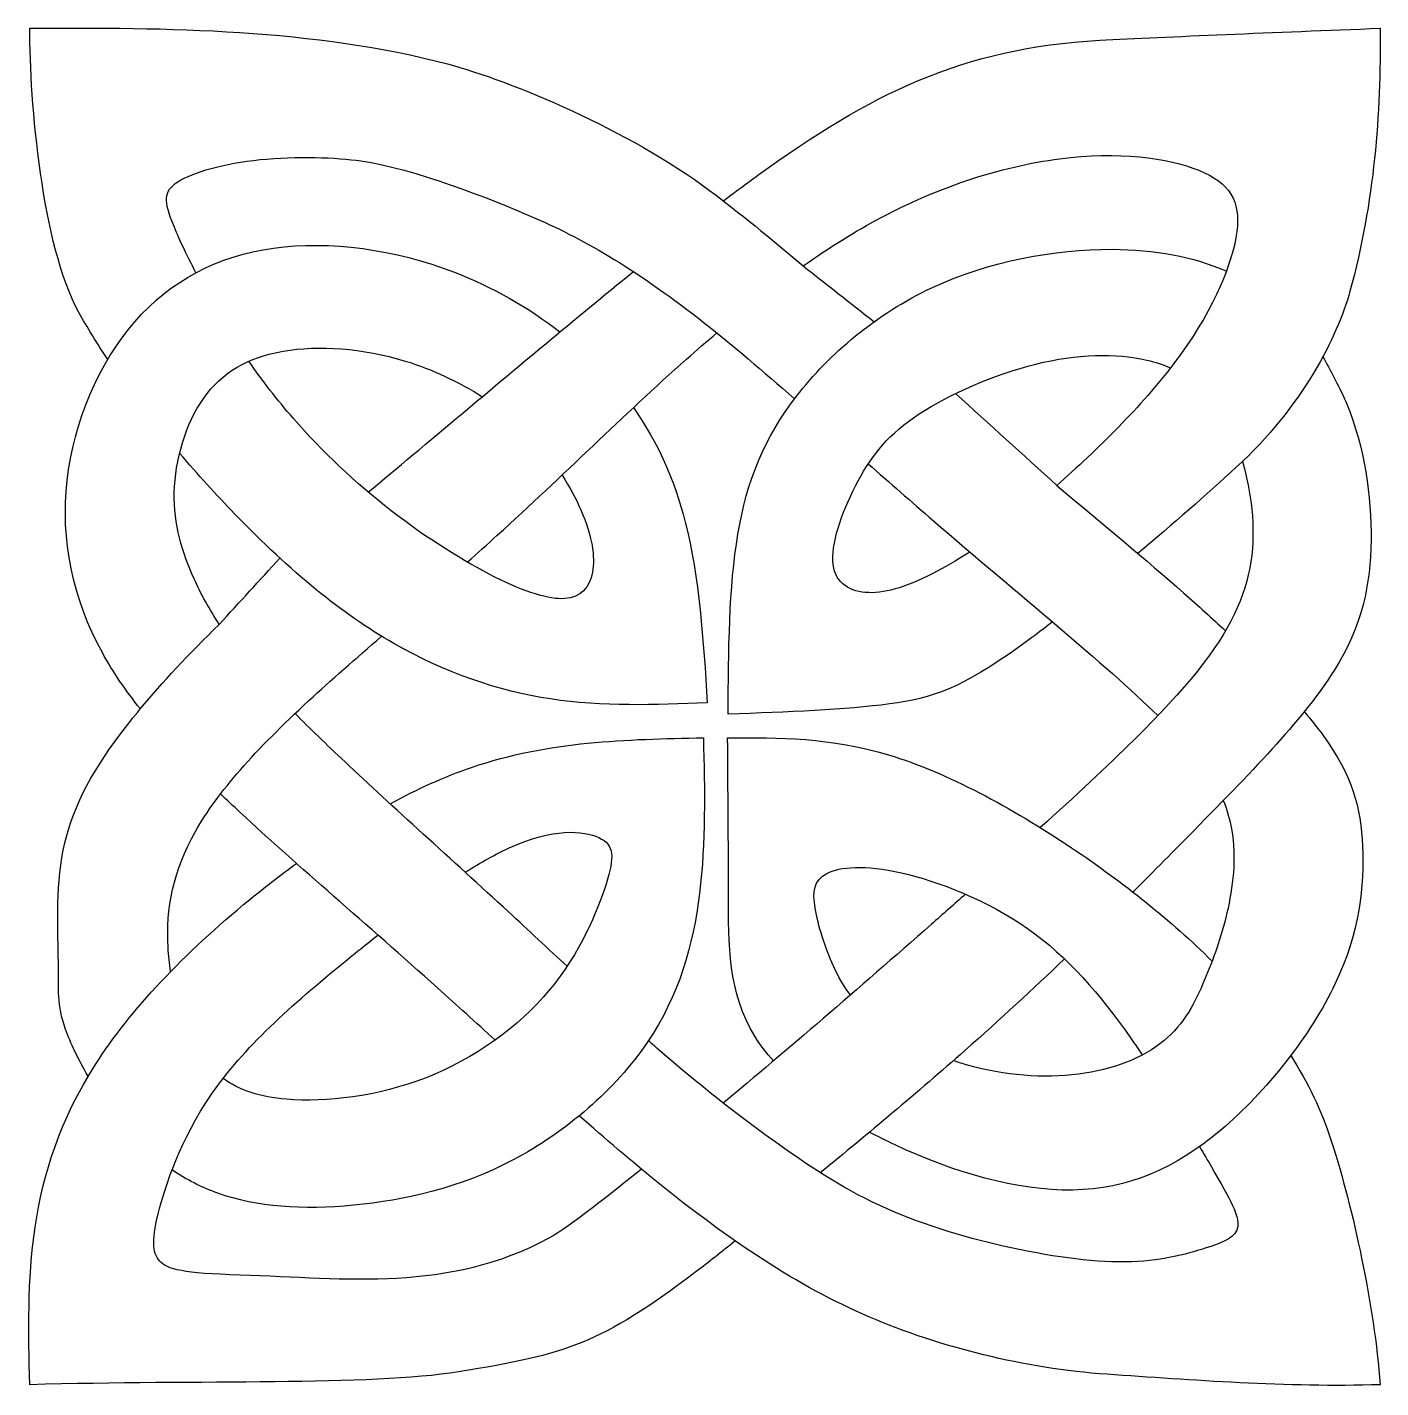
# Model space of a CAD drawing. Header units: millimetres. Extents: x 167 to 430, y 26 to 411.
# Drawn here: x 380.95 to 430.41, y 239.56 to 289.26 of the extents above; entities that cross this region are included whole.
import ezdxf

# ---------------------------------------------------------------- set-up
doc = ezdxf.new("R2010")
doc.units = ezdxf.units.MM
doc.layers.add('Default', color=7, linetype='Continuous')
doc.layers.add('DV1_Layer_1', color=7, linetype='Continuous')

# ---------------------------------------------------------------- blocks, each defined once
blk = doc.blocks.new('SE')
at = {"layer": 'DV1_Layer_1', "color": 7, "linetype": 'Continuous'}
for points, knots in [([(383.901, 277.128), (383.507, 277.713), (383.147, 278.294), (382.835, 278.86), (381.501, 281.278), (381.048, 286.508), (381.048, 289.226), (385.966, 289.263), (391.512, 289.203), (396.31, 287.924), (398.629, 287.306), (402.945, 285.502), (405.89, 283.299), (406.953, 282.504), (408.114, 281.556), (409.307, 280.544)], [0, 0, 0, 0, 0.166667, 0.166667, 0.166667, 0.333333, 0.333333, 0.333333, 0.5, 0.5, 0.5, 0.666667, 0.666667, 0.666667, 1, 1, 1, 1]), ([(406.39, 282.919), (406.824, 283.248), (407.246, 283.561), (407.653, 283.855), (411.732, 286.809), (415.136, 288.516), (420.141, 288.785), (422.648, 288.919), (426.52, 289.073), (430.391, 289.226), (430.412, 286.063), (430.187, 282.912), (429.286, 279.617), (428.834, 277.963), (427.558, 275.417), (425.132, 273.185), (424.049, 272.189), (422.788, 271.088), (421.534, 270.037)], [0, 0, 0, 0, 0.142857, 0.142857, 0.142857, 0.285714, 0.285714, 0.285714, 0.428571, 0.428571, 0.428571, 0.571429, 0.571429, 0.571429, 0.714286, 0.714286, 0.714286, 1, 1, 1, 1]), ([(387.117, 280.292), (386.772, 280.96), (386.486, 281.572), (386.295, 282.042), (385.952, 282.885), (385.913, 283.265), (386.462, 283.616), (387.011, 283.967), (388.148, 284.289), (389.466, 284.424), (390.784, 284.559), (392.283, 284.507), (393.149, 284.379), (395.135, 284.086), (397.74, 283.052), (399.542, 282.275), (401.34, 281.499), (403.305, 280.344), (405.719, 278.439), (406.736, 277.636), (407.833, 276.701), (408.992, 275.688)], [0, 0, 0, 0, 0.125, 0.125, 0.125, 0.25, 0.25, 0.25, 0.375, 0.375, 0.375, 0.5, 0.5, 0.5, 0.625, 0.625, 0.625, 0.75, 0.75, 0.75, 1, 1, 1, 1]), ([(409.307, 280.544), (410.25, 281.206), (411.201, 281.801), (412.153, 282.307), (414.558, 283.584), (416.978, 284.289), (419.072, 284.502), (421.166, 284.714), (422.934, 284.434), (423.973, 283.946), (425.013, 283.458), (425.324, 282.761), (425.118, 281.581), (424.912, 280.402), (424.189, 278.74), (422.852, 276.976), (421.682, 275.431), (420.042, 273.807), (418.571, 272.524)], [0, 0, 0, 0, 0.142857, 0.142857, 0.142857, 0.285714, 0.285714, 0.285714, 0.428571, 0.428571, 0.428571, 0.571429, 0.571429, 0.571429, 0.714286, 0.714286, 0.714286, 1, 1, 1, 1]), ([(385.089, 264.36), (384.558, 265.025), (384.095, 265.698), (383.712, 266.389), (382.607, 268.388), (382.172, 270.55), (382.413, 272.699), (382.654, 274.848), (383.571, 276.984), (384.884, 278.499), (386.198, 280.014), (387.908, 280.907), (389.956, 281.192), (392.004, 281.477), (394.39, 281.153), (396.569, 280.311), (397.967, 279.771), (399.279, 279.016), (400.419, 278.131)], [0, 0, 0, 0, 0.142857, 0.142857, 0.142857, 0.285714, 0.285714, 0.285714, 0.428571, 0.428571, 0.428571, 0.571429, 0.571429, 0.571429, 0.714286, 0.714286, 0.714286, 1, 1, 1, 1]), ([(418.42, 267.533), (417.998, 267.21), (417.599, 266.914), (417.233, 266.651), (415.069, 265.101), (414.05, 264.753), (410.874, 264.324), (408.717, 264.243), (406.561, 264.162), (406.578, 266.481), (406.596, 268.799), (407.25, 272.689), (407.887, 274.261), (409.068, 275.787), (410.249, 277.313), (411.975, 278.794), (414.035, 279.755), (416.096, 280.715), (418.493, 281.155), (420.592, 281.148), (422.158, 281.142), (423.559, 280.888), (424.77, 280.347)], [0, 0, 0, 0, 0.111111, 0.111111, 0.111111, 0.222222, 0.222222, 0.333333, 0.333333, 0.333333, 0.444444, 0.444444, 0.555556, 0.555556, 0.555556, 0.666667, 0.666667, 0.666667, 0.777778, 0.777778, 0.777778, 1, 1, 1, 1]), ([(393.418, 272.275), (394.454, 273.147), (395.596, 274.099), (396.871, 275.166), (398.771, 276.757), (400.967, 278.606), (403.104, 280.334)], [0, 0, 0, 0, 0.333333, 0.333333, 0.333333, 1, 1, 1, 1]), ([(397.035, 269.723), (397.402, 270.047), (397.767, 270.373), (398.129, 270.7), (400.513, 272.858), (402.739, 275.094), (405.047, 277.137), (405.413, 277.461), (405.782, 277.78), (406.152, 278.093)], [0, 0, 0, 0, 0.25, 0.25, 0.25, 0.5, 0.5, 0.5, 1, 1, 1, 1]), ([(387.974, 267.447), (387.602, 268.008), (387.307, 268.55), (387.051, 269.113), (386.617, 270.071), (386.298, 271.091), (386.328, 272.266), (386.358, 273.441), (386.737, 274.772), (387.404, 275.713), (388.071, 276.654), (389.026, 277.206), (390.312, 277.428), (391.599, 277.65), (393.216, 277.543), (394.769, 277.067), (395.76, 276.764), (396.725, 276.309), (397.582, 275.761)], [0, 0, 0, 0, 0.142857, 0.142857, 0.142857, 0.285714, 0.285714, 0.285714, 0.428571, 0.428571, 0.428571, 0.571429, 0.571429, 0.571429, 0.714286, 0.714286, 0.714286, 1, 1, 1, 1]), ([(400.497, 272.9), (400.783, 272.46), (401.01, 272.028), (401.184, 271.631), (401.604, 270.673), (401.711, 269.912), (401.607, 269.352), (401.504, 268.791), (401.189, 268.431), (400.603, 268.388), (400.017, 268.344), (399.159, 268.617), (398.044, 269.176), (396.93, 269.736), (395.559, 270.584), (394.257, 271.594), (392.955, 272.604), (391.723, 273.778), (390.681, 274.971), (390.08, 275.658), (389.543, 276.353), (389.052, 277.058)], [0, 0, 0, 0, 0.125, 0.125, 0.125, 0.25, 0.25, 0.25, 0.375, 0.375, 0.375, 0.5, 0.5, 0.5, 0.625, 0.625, 0.625, 0.75, 0.75, 0.75, 1, 1, 1, 1]), ([(415.399, 270.09), (414.903, 269.77), (414.453, 269.513), (414.041, 269.303), (413.012, 268.779), (412.225, 268.554), (411.578, 268.612), (410.93, 268.669), (410.423, 269.009), (410.389, 269.772), (410.356, 270.534), (410.797, 271.72), (411.316, 272.686), (411.836, 273.653), (412.434, 274.402), (413.546, 275.133), (414.659, 275.865), (416.286, 276.58), (417.803, 276.955), (419.32, 277.33), (420.729, 277.364), (421.866, 277.098), (422.173, 277.026), (422.46, 276.932), (422.729, 276.815)], [0, 0, 0, 0, 0.111111, 0.111111, 0.111111, 0.222222, 0.222222, 0.222222, 0.333333, 0.333333, 0.333333, 0.444444, 0.444444, 0.444444, 0.555556, 0.555556, 0.555556, 0.666667, 0.666667, 0.666667, 0.777778, 0.777778, 0.777778, 1, 1, 1, 1]), ([(428.296, 277.224), (428.522, 276.826), (428.984, 275.949), (429.155, 275.529), (429.827, 273.887), (430.075, 272.132), (430.056, 270.517), (430.037, 268.902), (429.75, 267.427), (427.659, 264.088), (425.855, 262.223), (423.577, 259.907), (422.883, 259.2), (422.143, 258.451), (421.357, 257.668)], [0, 0, 0, 0, 0.166667, 0.166667, 0.166667, 0.333333, 0.333333, 0.333333, 0.5, 0.5, 0.666667, 0.666667, 0.666667, 1, 1, 1, 1]), ([(403.103, 275.364), (403.996, 274.102), (404.605, 272.716), (404.997, 271.181), (405.516, 269.154), (405.661, 266.867), (405.804, 264.581), (403.898, 264.505), (401.992, 264.429), (400.076, 264.72), (398.161, 265.011), (396.236, 265.668), (394.346, 266.752), (392.455, 267.836), (390.598, 269.347), (388.535, 271.484), (387.874, 272.168), (387.191, 272.918), (386.524, 273.701)], [0, 0, 0, 0, 0.142857, 0.142857, 0.142857, 0.285714, 0.285714, 0.285714, 0.428571, 0.428571, 0.428571, 0.571429, 0.571429, 0.571429, 0.714286, 0.714286, 0.714286, 1, 1, 1, 1]), ([(425.357, 273.393), (425.522, 272.829), (425.638, 272.237), (425.698, 271.658), (425.832, 270.355), (425.686, 269.118), (425.058, 267.811), (424.429, 266.504), (423.318, 265.126), (421.383, 263.215), (420.415, 262.259), (419.241, 261.169), (417.971, 260.022)], [0, 0, 0, 0, 0.2, 0.2, 0.2, 0.4, 0.4, 0.4, 0.6, 0.6, 0.6, 1, 1, 1, 1]), ([(411.687, 273.312), (412.463, 272.627), (413.258, 271.928), (414.068, 271.229), (417.105, 268.608), (420.351, 265.987), (422.267, 264.111)], [0, 0, 0, 0, 0.333333, 0.333333, 0.333333, 1, 1, 1, 1]), ([(418.57, 272.524), (420.304, 271.067), (421.821, 269.816), (423.219, 268.588), (423.745, 268.126), (424.254, 267.666), (424.739, 267.214)], [0, 0, 0, 0, 0.333333, 0.333333, 0.333333, 1, 1, 1, 1]), ([(383.182, 250.933), (382.816, 251.559), (382.533, 252.161), (382.36, 252.646), (382.029, 253.578), (382.105, 254.079), (382.094, 255.121), (382.084, 256.163), (381.986, 257.746), (382.274, 259.191), (382.561, 260.637), (383.234, 261.945), (384.371, 263.455), (384.593, 263.749), (384.831, 264.051), (385.087, 264.359), (385.886, 265.323), (386.853, 266.357), (387.974, 267.447)], [0, 0, 0, 0, 0.142857, 0.142857, 0.142857, 0.285714, 0.285714, 0.285714, 0.428571, 0.428571, 0.428571, 0.571429, 0.571429, 0.571429, 0.714286, 0.714286, 0.714286, 1, 1, 1, 1]), ([(386.194, 254.758), (386.15, 255.053), (386.12, 255.35), (386.103, 255.644), (386.024, 257.081), (386.285, 258.438), (387.101, 259.881), (387.917, 261.325), (389.289, 262.856), (391.246, 264.66), (392.051, 265.403), (392.955, 266.191), (393.906, 267.012)], [0, 0, 0, 0, 0.2, 0.2, 0.2, 0.4, 0.4, 0.4, 0.6, 0.6, 0.6, 1, 1, 1, 1]), ([(400.682, 254.955), (399.996, 255.593), (399.279, 256.261), (398.535, 256.947), (396.504, 258.817), (394.262, 260.826), (392.569, 262.418), (391.873, 263.072), (391.27, 263.657), (390.742, 264.189)], [0, 0, 0, 0, 0.25, 0.25, 0.25, 0.5, 0.5, 0.5, 1, 1, 1, 1]), ([(427.617, 264.258), (427.873, 263.956), (428.104, 263.664), (428.307, 263.384), (429.386, 261.898), (429.678, 260.761), (429.742, 259.338), (429.806, 257.916), (429.642, 256.209), (428.749, 254.323), (427.855, 252.437), (426.233, 250.372), (422.896, 247.56), (421.182, 246.814), (419.157, 246.779), (417.132, 246.744), (414.796, 247.421), (412.643, 248.44), (412.336, 248.585), (412.032, 248.737), (411.734, 248.896)], [0, 0, 0, 0, 0.125, 0.125, 0.125, 0.25, 0.25, 0.25, 0.375, 0.375, 0.375, 0.5, 0.5, 0.625, 0.625, 0.625, 0.75, 0.75, 0.75, 1, 1, 1, 1]), ([(394.213, 260.894), (395.193, 261.425), (396.192, 261.879), (397.187, 262.22), (400.026, 263.192), (402.844, 263.246), (405.662, 263.3), (405.708, 261.393), (405.753, 259.486), (405.52, 257.609), (405.287, 255.732), (404.774, 253.884), (403.612, 252.175), (402.45, 250.466), (400.639, 248.895), (398.712, 247.879), (396.784, 246.863), (394.74, 246.402), (392.881, 246.224), (391.021, 246.047), (389.345, 246.153), (387.923, 246.661), (387.32, 246.877), (386.762, 247.165), (386.247, 247.513)], [0, 0, 0, 0, 0.111111, 0.111111, 0.111111, 0.222222, 0.222222, 0.222222, 0.333333, 0.333333, 0.333333, 0.444444, 0.444444, 0.444444, 0.555556, 0.555556, 0.555556, 0.666667, 0.666667, 0.666667, 0.777778, 0.777778, 0.777778, 1, 1, 1, 1]), ([(408.223, 251.496), (407.962, 251.787), (407.732, 252.087), (407.541, 252.396), (406.563, 253.972), (406.578, 255.763), (406.577, 259.471), (406.562, 261.388), (406.546, 263.305), (408.423, 263.312), (410.3, 263.32), (412.428, 262.677), (414.556, 262.035), (416.937, 260.743), (419.116, 259.284), (421.008, 258.017), (422.749, 256.624), (424.25, 255.142)], [0, 0, 0, 0, 0.142857, 0.142857, 0.142857, 0.285714, 0.285714, 0.428571, 0.428571, 0.428571, 0.571429, 0.571429, 0.571429, 0.714286, 0.714286, 0.714286, 1, 1, 1, 1]), ([(398.052, 252.259), (397.349, 252.898), (396.65, 253.534), (395.96, 254.153), (393.349, 256.496), (390.86, 258.608), (388.728, 260.582), (388.486, 260.806), (388.248, 261.028), (388.016, 261.249)], [0, 0, 0, 0, 0.25, 0.25, 0.25, 0.5, 0.5, 0.5, 1, 1, 1, 1]), ([(424.654, 261.007), (424.808, 260.645), (424.899, 260.308), (424.958, 259.973), (425.149, 258.889), (425.003, 257.828), (424.791, 256.91), (424.578, 255.993), (424.299, 255.218), (423.963, 254.431), (423.628, 253.645), (423.236, 252.848), (422.488, 252.23), (421.74, 251.613), (420.635, 251.174), (419.364, 251.011), (418.094, 250.848), (416.657, 250.96), (415.327, 251.338), (415.147, 251.389), (414.969, 251.445), (414.794, 251.505)], [0, 0, 0, 0, 0.125, 0.125, 0.125, 0.25, 0.25, 0.25, 0.375, 0.375, 0.375, 0.5, 0.5, 0.5, 0.625, 0.625, 0.625, 0.75, 0.75, 0.75, 1, 1, 1, 1]), ([(396.959, 258.39), (397.528, 258.75), (398.07, 259.055), (398.565, 259.281), (400.162, 260.01), (401.28, 259.92), (401.844, 259.655), (402.408, 259.39), (402.419, 258.949), (402.106, 257.958), (401.792, 256.967), (401.155, 255.425), (400.028, 254.076), (398.902, 252.728), (397.285, 251.573), (395.526, 250.884), (393.767, 250.195), (391.864, 249.972), (390.423, 250.098), (389.468, 250.182), (388.716, 250.419), (388.114, 250.857)], [0, 0, 0, 0, 0.125, 0.125, 0.125, 0.25, 0.25, 0.25, 0.375, 0.375, 0.375, 0.5, 0.5, 0.5, 0.625, 0.625, 0.625, 0.75, 0.75, 0.75, 1, 1, 1, 1]), ([(406.826, 244.918), (406.315, 244.514), (405.842, 244.132), (405.402, 243.8), (401.867, 241.138), (400.694, 240.784), (396.714, 240.138), (393.469, 239.612), (387.238, 239.848), (381.048, 239.667), (381.002, 241.574), (380.955, 243.482), (381.245, 245.426), (381.535, 247.371), (382.162, 249.354), (383.448, 251.366), (384.735, 253.38), (386.681, 255.424), (389.085, 257.391), (389.633, 257.839), (390.205, 258.284), (390.795, 258.715)], [0, 0, 0, 0, 0.125, 0.125, 0.125, 0.25, 0.25, 0.25, 0.375, 0.375, 0.375, 0.5, 0.5, 0.5, 0.625, 0.625, 0.625, 0.75, 0.75, 0.75, 1, 1, 1, 1]), ([(411.031, 253.906), (410.781, 254.232), (410.596, 254.568), (410.429, 254.932), (410.104, 255.644), (409.849, 256.46), (409.746, 257.073), (409.643, 257.687), (409.691, 258.1), (410.17, 258.346), (410.648, 258.593), (411.556, 258.674), (412.899, 258.369), (414.243, 258.064), (416.021, 257.374), (417.5, 256.338), (418.978, 255.303), (420.157, 253.922), (421.292, 252.306), (421.429, 252.111), (421.565, 251.913), (421.7, 251.713)], [0, 0, 0, 0, 0.125, 0.125, 0.125, 0.25, 0.25, 0.25, 0.375, 0.375, 0.375, 0.5, 0.5, 0.5, 0.625, 0.625, 0.625, 0.75, 0.75, 0.75, 1, 1, 1, 1]), ([(415.24, 257.588), (414.823, 257.221), (414.405, 256.853), (413.988, 256.487), (411.306, 254.134), (408.679, 251.854), (406.389, 249.957)], [0, 0, 0, 0, 0.333333, 0.333333, 0.333333, 1, 1, 1, 1]), ([(403.401, 247.54), (402.364, 246.724), (400.796, 245.439), (400.012, 245.017), (396.318, 243.031), (392.674, 243.546), (388.73, 243.672), (386.644, 243.738), (386.083, 243.871), (385.796, 244.187), (385.51, 244.503), (385.497, 245.002), (385.793, 246.11), (386.089, 247.218), (386.693, 248.936), (387.915, 250.595), (389.137, 252.254), (390.977, 253.855), (392.934, 255.43), (393.212, 255.653), (393.491, 255.875), (393.771, 256.095)], [0, 0, 0, 0, 0.125, 0.125, 0.125, 0.25, 0.25, 0.25, 0.375, 0.375, 0.375, 0.5, 0.5, 0.5, 0.625, 0.625, 0.625, 0.75, 0.75, 0.75, 1, 1, 1, 1]), ([(418.854, 255.224), (417.723, 254.143), (416.507, 253.018), (415.202, 251.864), (413.511, 250.369), (411.667, 248.826), (409.934, 247.413)], [0, 0, 0, 0, 0.333333, 0.333333, 0.333333, 1, 1, 1, 1]), ([(423.791, 248.365), (423.948, 248.099), (424.093, 247.849), (424.225, 247.622), (424.93, 246.406), (425.248, 245.827), (425.188, 245.443), (425.129, 245.06), (424.694, 244.874), (423.994, 244.651), (423.295, 244.428), (422.333, 244.17), (419.809, 244.138), (418.247, 244.364), (415.088, 245.079), (413.491, 245.569), (410.67, 246.879), (409.446, 247.701), (408.164, 248.627), (406.882, 249.552), (405.542, 250.583), (403.963, 251.964), (403.861, 252.053), (403.757, 252.144), (403.654, 252.236)], [0, 0, 0, 0, 0.1, 0.1, 0.1, 0.2, 0.2, 0.2, 0.3, 0.3, 0.3, 0.4, 0.4, 0.5, 0.5, 0.6, 0.6, 0.7, 0.7, 0.7, 0.8, 0.8, 0.8, 1, 1, 1, 1]), ([(427.122, 251.692), (427.74, 250.726), (428.25, 249.681), (428.627, 248.507), (429.389, 246.134), (430.174, 242.569), (430.391, 239.667), (426.989, 239.555), (423.442, 239.845), (420.413, 240.049), (417.384, 240.254), (414.306, 241.038), (411.711, 242.149), (409.115, 243.26), (406.578, 244.959), (403.942, 247.097), (403.012, 247.851), (402.07, 248.659), (401.126, 249.492)], [0, 0, 0, 0, 0.142857, 0.142857, 0.142857, 0.285714, 0.285714, 0.285714, 0.428571, 0.428571, 0.428571, 0.571429, 0.571429, 0.571429, 0.714286, 0.714286, 0.714286, 1, 1, 1, 1])]:
    blk.add_open_spline(points, degree=3, knots=knots, dxfattribs=at)
for points in [[(409.307, 280.544), (410.171, 279.863), (411.035, 279.182), (411.899, 278.501)], [(409.307, 280.544), (410.171, 279.863), (411.035, 279.182), (411.899, 278.501)], [(414.878, 275.882), (416.109, 274.763), (417.34, 273.643), (418.571, 272.524)], [(414.878, 275.882), (416.109, 274.763), (417.34, 273.643), (418.571, 272.524)], [(414.878, 275.882), (416.109, 274.763), (417.34, 273.643), (418.571, 272.524)], [(414.878, 275.882), (416.109, 274.763), (417.34, 273.643), (418.571, 272.524)], [(387.974, 267.447), (388.711, 268.254), (389.449, 269.06), (390.186, 269.867)]]:
    blk.add_open_spline(points, degree=3, dxfattribs=at)

msp = doc.modelspace()

# ---------------------------------------------------------------- block references
at = {"layer": 'Default'}
msp.add_blockref('SE', (0, 0), dxfattribs=at)

doc.saveas('drawing.dxf')
